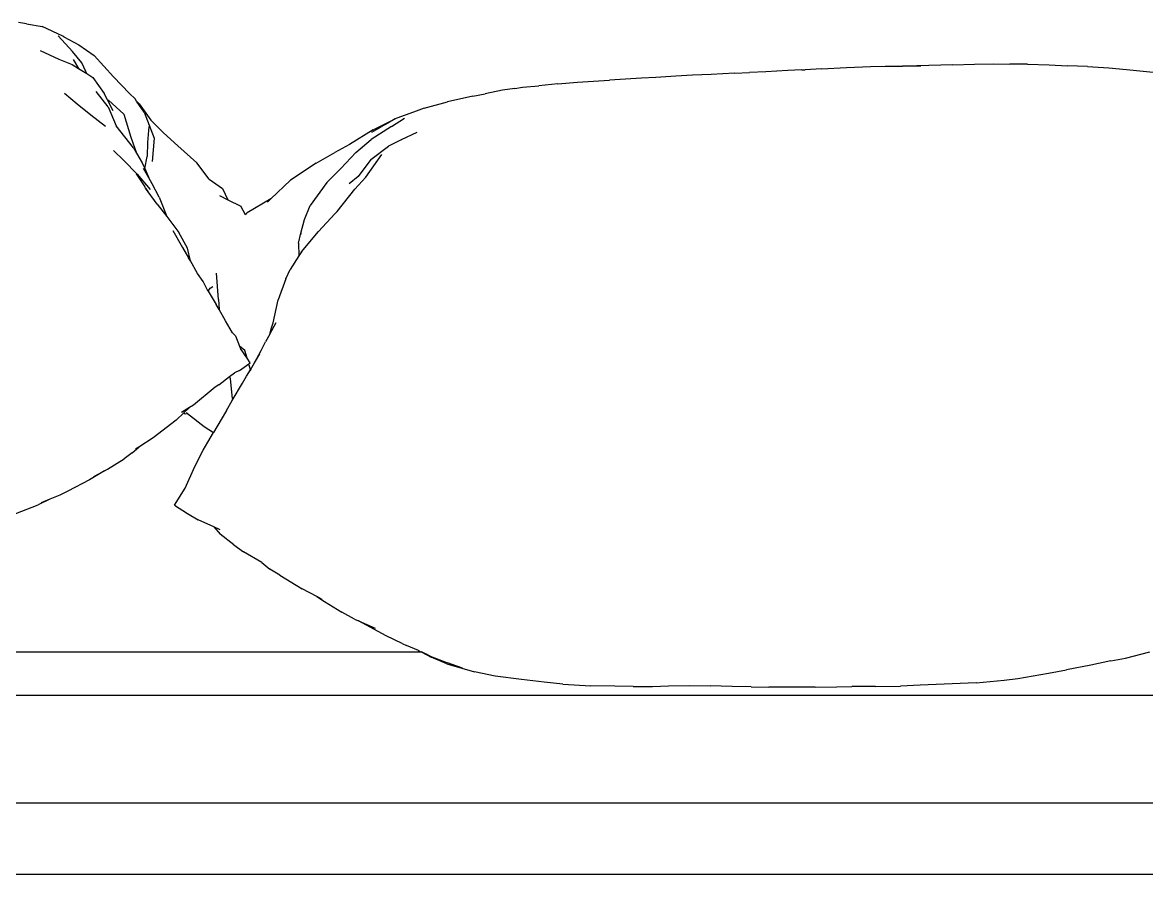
# Model space of a CAD drawing. Header units: inches. Extents: x 9636 to 21597, y -10243 to 557.
# Drawn here: x 14683.69 to 14705.21, y -8337.46 to -8321.16 of the extents above; entities that cross this region are included whole.
import ezdxf

# ---------------------------------------------------------------- set-up
doc = ezdxf.new("R2010")
doc.units = ezdxf.units.IN
doc.header["$MEASUREMENT"] = 0
doc.layers.add('Edges', color=7, linetype='Continuous')

# ---------------------------------------------------------------- blocks, each defined once
blk = doc.blocks.new('FF')
at = {"layer": 'Edges', "color": 252, "true_color": 0x939598}
for p, q in [((14683.767, -8321.184), (14683.613, -8321.158)), ((14683.767, -8321.184), (14684.065, -8321.237)), ((14684.461, -8321.418), (14684.065, -8321.237)), ((14684.375, -8321.415), (14684.645, -8321.713)), ((14684.482, -8321.43), (14684.461, -8321.418)), ((14684.482, -8321.43), (14684.767, -8321.583)), ((14684.767, -8321.583), (14685.061, -8321.791)), ((14684.026, -8321.696), (14684.385, -8321.862)), ((14684.385, -8321.862), (14684.639, -8321.959)), ((14684.828, -8321.932), (14684.645, -8321.713)), ((14684.66, -8321.866), (14684.761, -8322.036)), ((14685.061, -8321.791), (14685.431, -8322.2)), ((14684.639, -8321.959), (14684.761, -8322.036)), ((14684.761, -8322.036), (14684.919, -8322.135)), ((14684.9, -8322.093), (14684.828, -8321.932)), ((14684.919, -8322.135), (14684.9, -8322.093)), ((14697.323, -8322.129), (14697.606, -8322.117)), ((14697.922, -8322.101), (14697.606, -8322.117)), ((14698.339, -8322.077), (14697.922, -8322.101)), ((14698.606, -8322.065), (14698.339, -8322.077)), ((14698.606, -8322.065), (14698.671, -8322.061)), ((14698.674, -8322.061), (14698.671, -8322.061)), ((14698.984, -8322.042), (14698.674, -8322.061)), ((14698.984, -8322.042), (14699.463, -8322.021)), ((14699.463, -8322.021), (14699.924, -8322.002)), ((14699.924, -8322.002), (14700.206, -8321.995)), ((14700.206, -8321.995), (14700.533, -8321.995)), ((14700.583, -8321.995), (14700.533, -8321.995)), ((14701.501, -8321.965), (14700.583, -8321.995)), ((14700.887, -8321.993), (14700.583, -8321.995)), ((14701.501, -8321.965), (14701.917, -8321.954)), ((14701.917, -8321.954), (14702.286, -8321.95)), ((14702.286, -8321.95), (14702.593, -8321.954)), ((14702.928, -8321.958), (14702.593, -8321.954)), ((14702.928, -8321.958), (14703.346, -8321.967)), ((14703.346, -8321.967), (14703.695, -8321.987)), ((14704.075, -8321.998), (14703.695, -8321.987)), ((14704.075, -8321.998), (14704.487, -8322.024)), ((14704.487, -8322.024), (14704.821, -8322.057)), ((14704.821, -8322.057), (14705.144, -8322.088)), ((14705.144, -8322.088), (14705.465, -8322.118)), ((14684.919, -8322.135), (14685.035, -8322.209)), ((14685.035, -8322.209), (14685.256, -8322.515)), ((14685.431, -8322.2), (14685.74, -8322.517)), ((14693.939, -8322.334), (14693.574, -8322.367)), ((14693.939, -8322.334), (14694.317, -8322.302)), ((14694.317, -8322.302), (14694.929, -8322.258)), ((14695.539, -8322.226), (14694.929, -8322.258)), ((14695.817, -8322.213), (14695.539, -8322.226)), ((14696.196, -8322.186), (14695.817, -8322.213)), ((14696.516, -8322.166), (14696.196, -8322.186)), ((14696.873, -8322.15), (14696.516, -8322.166)), ((14697.323, -8322.129), (14696.873, -8322.15)), ((14684.734, -8322.72), (14684.497, -8322.514)), ((14685.333, -8322.773), (14685.099, -8322.478)), ((14685.319, -8322.636), (14685.256, -8322.515)), ((14685.74, -8322.517), (14685.845, -8322.619)), ((14692.308, -8322.565), (14692.544, -8322.52)), ((14692.879, -8322.453), (14692.544, -8322.52)), ((14693.113, -8322.418), (14692.879, -8322.453)), ((14693.113, -8322.418), (14693.263, -8322.396)), ((14693.263, -8322.396), (14693.574, -8322.367)), ((14684.996, -8322.928), (14684.734, -8322.72)), ((14685.319, -8322.636), (14685.337, -8322.647)), ((14685.429, -8322.847), (14685.319, -8322.636)), ((14685.337, -8322.647), (14685.628, -8322.914)), ((14685.874, -8322.661), (14685.845, -8322.619)), ((14685.874, -8322.661), (14685.922, -8322.713)), ((14686.02, -8322.876), (14685.874, -8322.661)), ((14685.922, -8322.713), (14686.144, -8323.024)), ((14691.378, -8322.799), (14691.828, -8322.673)), ((14692.308, -8322.565), (14691.828, -8322.673)), ((14685.277, -8323.145), (14684.996, -8322.928)), ((14685.333, -8322.773), (14685.486, -8323.138)), ((14685.628, -8322.914), (14685.765, -8323.35)), ((14686.02, -8322.876), (14686.213, -8323.372)), ((14691.174, -8322.872), (14690.858, -8322.99)), ((14691.378, -8322.799), (14691.174, -8322.872)), ((14685.813, -8323.559), (14685.486, -8323.138)), ((14686.109, -8323.147), (14686.086, -8323.455)), ((14686.391, -8323.272), (14686.144, -8323.024)), ((14690.756, -8323.146), (14690.362, -8323.395)), ((14690.38, -8323.253), (14690.556, -8323.151)), ((14690.401, -8323.212), (14690.825, -8323.004)), ((14690.681, -8323.084), (14690.556, -8323.151)), ((14690.825, -8323.004), (14690.681, -8323.084)), ((14690.756, -8323.146), (14691, -8322.989)), ((14690.858, -8322.99), (14690.825, -8323.004)), ((14685.765, -8323.35), (14685.872, -8323.661)), ((14686.213, -8323.372), (14686.175, -8323.82)), ((14686.391, -8323.272), (14686.665, -8323.518)), ((14690.401, -8323.212), (14689.951, -8323.49)), ((14690.074, -8323.648), (14690.362, -8323.395)), ((14690.925, -8323.407), (14690.694, -8323.526)), ((14690.925, -8323.407), (14690.931, -8323.401)), ((14690.931, -8323.401), (14690.94, -8323.4)), ((14691.24, -8323.263), (14690.94, -8323.4)), ((14685.631, -8323.801), (14685.43, -8323.606)), ((14685.813, -8323.559), (14685.872, -8323.661)), ((14686.086, -8323.455), (14686.078, -8323.721)), ((14686.665, -8323.518), (14687.026, -8323.845)), ((14689.951, -8323.49), (14689.669, -8323.647)), ((14690.358, -8323.776), (14690.694, -8323.526)), ((14685.883, -8324.057), (14685.631, -8323.801)), ((14685.872, -8323.661), (14685.979, -8323.845)), ((14686.029, -8323.954), (14686.078, -8323.721)), ((14689.31, -8323.848), (14689.669, -8323.647)), ((14689.785, -8323.951), (14690.074, -8323.648)), ((14690.358, -8323.776), (14690.114, -8324.102)), ((14690.263, -8324.12), (14690.571, -8323.685)), ((14685.866, -8324.051), (14686.029, -8324.3)), ((14685.883, -8324.057), (14686.137, -8324.352)), ((14685.979, -8323.845), (14686.029, -8323.954)), ((14686.107, -8324.127), (14686.009, -8323.95)), ((14686.029, -8323.954), (14686.107, -8324.127)), ((14687.265, -8324.153), (14687.026, -8323.845)), ((14689.31, -8323.848), (14688.821, -8324.176)), ((14689.519, -8324.217), (14689.785, -8323.951)), ((14686.173, -8324.244), (14686.107, -8324.127)), ((14686.307, -8324.502), (14686.173, -8324.244)), ((14687.265, -8324.153), (14687.517, -8324.332)), ((14688.443, -8324.532), (14688.821, -8324.176)), ((14689.519, -8324.217), (14689.199, -8324.662)), ((14690.114, -8324.102), (14689.943, -8324.247)), ((14690.263, -8324.12), (14690.054, -8324.349)), ((14686.047, -8324.325), (14686.029, -8324.3)), ((14686.27, -8324.633), (14686.047, -8324.325)), ((14686.047, -8324.325), (14686.09, -8324.39)), ((14687.461, -8324.471), (14687.622, -8324.55)), ((14687.517, -8324.332), (14687.622, -8324.55)), ((14689.717, -8324.771), (14690.054, -8324.349)), ((14686.27, -8324.633), (14686.455, -8324.87)), ((14686.307, -8324.502), (14686.455, -8324.87)), ((14687.622, -8324.55), (14687.868, -8324.671)), ((14687.957, -8324.835), (14687.868, -8324.671)), ((14688.443, -8324.532), (14687.989, -8324.798)), ((14688.378, -8324.593), (14688.443, -8324.532)), ((14689.088, -8324.928), (14689.199, -8324.662)), ((14686.455, -8324.87), (14686.494, -8324.919)), ((14686.494, -8324.919), (14686.681, -8325.177)), ((14687.957, -8324.835), (14687.989, -8324.798)), ((14689.669, -8324.819), (14689.359, -8325.155)), ((14689.717, -8324.771), (14689.669, -8324.819)), ((14689.016, -8325.19), (14689.088, -8324.928)), ((14686.566, -8325.14), (14686.756, -8325.463)), ((14686.846, -8325.473), (14686.681, -8325.177)), ((14688.974, -8325.38), (14689.016, -8325.19)), ((14689.016, -8325.19), (14689.014, -8325.222)), ((14689.02, -8325.196), (14689.016, -8325.19)), ((14689.028, -8325.545), (14689.359, -8325.155)), ((14686.756, -8325.463), (14686.869, -8325.658)), ((14686.904, -8325.72), (14686.846, -8325.473)), ((14688.974, -8325.38), (14688.98, -8325.62)), ((14689.028, -8325.545), (14688.98, -8325.62)), ((14686.904, -8325.72), (14686.869, -8325.658)), ((14687.038, -8325.96), (14686.904, -8325.72)), ((14688.98, -8325.62), (14688.811, -8325.884)), ((14687.146, -8326.115), (14687.038, -8325.96)), ((14687.442, -8326.458), (14687.407, -8325.957)), ((14688.734, -8326.06), (14688.811, -8325.884)), ((14687.238, -8326.289), (14687.146, -8326.115)), ((14687.281, -8326.24), (14687.331, -8326.208)), ((14688.734, -8326.06), (14688.586, -8326.462)), ((14687.238, -8326.289), (14687.242, -8326.296)), ((14687.242, -8326.296), (14687.281, -8326.24)), ((14687.242, -8326.296), (14687.4, -8326.552)), ((14687.455, -8326.648), (14687.4, -8326.552)), ((14687.442, -8326.458), (14687.455, -8326.648)), ((14688.487, -8326.904), (14688.586, -8326.462)), ((14687.578, -8326.864), (14687.455, -8326.648)), ((14687.712, -8327.096), (14687.578, -8326.864)), ((14688.427, -8327.12), (14688.543, -8326.898)), ((14688.427, -8327.12), (14688.456, -8326.999)), ((14688.456, -8326.999), (14688.487, -8326.904)), ((14687.712, -8327.096), (14687.769, -8327.153)), ((14687.769, -8327.153), (14687.847, -8327.353)), ((14688.261, -8327.433), (14688.344, -8327.27)), ((14688.427, -8327.12), (14688.344, -8327.27)), ((14687.945, -8327.433), (14687.847, -8327.353)), ((14687.847, -8327.353), (14687.863, -8327.394)), ((14687.989, -8327.582), (14687.863, -8327.394)), ((14687.989, -8327.582), (14687.945, -8327.433)), ((14688.131, -8327.671), (14688.261, -8327.433)), ((14688.131, -8327.671), (14688.235, -8327.496)), ((14687.846, -8327.816), (14688.02, -8327.686)), ((14688.047, -8327.667), (14687.989, -8327.582)), ((14688.02, -8327.686), (14688.047, -8327.667)), ((14688.03, -8327.717), (14688.02, -8327.686)), ((14688.052, -8327.804), (14688.03, -8327.717)), ((14688.052, -8327.804), (14688.131, -8327.671)), ((14687.654, -8327.934), (14687.749, -8327.86)), ((14687.846, -8327.816), (14687.749, -8327.86)), ((14687.902, -8328.058), (14687.979, -8327.927)), ((14687.979, -8327.927), (14688.052, -8327.804)), ((14688.055, -8327.815), (14688.048, -8327.823)), ((14688.064, -8327.795), (14688.054, -8327.811)), ((14688.055, -8327.815), (14688.054, -8327.811)), ((14687.38, -8328.136), (14686.961, -8328.479)), ((14687.449, -8328.092), (14687.38, -8328.136)), ((14687.449, -8328.092), (14687.654, -8327.934)), ((14687.672, -8327.979), (14687.654, -8327.934)), ((14687.709, -8328.352), (14687.672, -8327.979)), ((14687.707, -8328.393), (14687.902, -8328.058)), ((14687.709, -8328.352), (14687.707, -8328.393)), ((14686.888, -8328.526), (14686.737, -8328.622)), ((14686.777, -8328.628), (14686.888, -8328.526)), ((14686.961, -8328.479), (14686.888, -8328.526)), ((14687.595, -8328.584), (14687.707, -8328.393)), ((14686.629, -8328.765), (14686.192, -8329.106)), ((14686.629, -8328.765), (14686.777, -8328.628)), ((14686.777, -8328.628), (14686.803, -8328.649)), ((14686.851, -8328.638), (14686.803, -8328.649)), ((14686.828, -8328.621), (14686.851, -8328.638)), ((14686.851, -8328.638), (14687.165, -8328.885)), ((14687.579, -8328.612), (14687.349, -8329.005)), ((14687.595, -8328.584), (14687.579, -8328.612)), ((14687.165, -8328.885), (14687.349, -8329.005)), ((14687.241, -8329.189), (14687.349, -8329.005)), ((14686.192, -8329.106), (14685.919, -8329.281)), ((14687.147, -8329.339), (14687.241, -8329.189)), ((14685.791, -8329.395), (14685.634, -8329.508)), ((14685.791, -8329.395), (14685.919, -8329.281)), ((14685.919, -8329.281), (14685.854, -8329.324)), ((14686.988, -8329.653), (14687.147, -8329.339)), ((14685.317, -8329.706), (14685.634, -8329.508)), ((14686.804, -8330.069), (14686.988, -8329.653)), ((14685.261, -8329.736), (14684.975, -8329.91)), ((14685.059, -8329.844), (14685.261, -8329.736)), ((14685.261, -8329.736), (14685.317, -8329.706)), ((14684.975, -8329.91), (14684.556, -8330.123)), ((14686.602, -8330.394), (14686.804, -8330.069)), ((14684.215, -8330.281), (14683.989, -8330.388)), ((14684.215, -8330.281), (14684.049, -8330.35)), ((14684.406, -8330.202), (14684.215, -8330.281)), ((14684.556, -8330.123), (14684.406, -8330.202)), ((14683.563, -8330.555), (14683.989, -8330.388)), ((14686.602, -8330.394), (14686.847, -8330.554)), ((14686.847, -8330.554), (14687.055, -8330.676)), ((14687.351, -8330.81), (14687.055, -8330.676)), ((14687.351, -8330.81), (14687.475, -8330.946)), ((14687.472, -8330.865), (14687.351, -8330.81)), ((14687.736, -8331.153), (14687.475, -8330.946)), ((14687.736, -8331.153), (14687.921, -8331.285)), ((14688.27, -8331.492), (14687.921, -8331.285)), ((14688.27, -8331.492), (14688.424, -8331.615)), ((14688.619, -8331.73), (14688.424, -8331.615)), ((14688.619, -8331.73), (14689.043, -8331.992)), ((14689.324, -8332.141), (14689.043, -8331.992)), ((14689.324, -8332.141), (14689.471, -8332.239)), ((14689.424, -8332.195), (14689.324, -8332.141)), ((14689.471, -8332.239), (14689.804, -8332.442)), ((14690.045, -8332.572), (14689.804, -8332.442)), ((14690.045, -8332.572), (14690.12, -8332.605)), ((14690.12, -8332.605), (14690.442, -8332.745)), ((14690.65, -8332.894), (14690.12, -8332.605)), ((14690.959, -8333.037), (14690.65, -8332.894)), ((14690.959, -8333.037), (14691.039, -8333.077)), ((14691.269, -8333.177), (14691.039, -8333.077)), ((14673.56, -8333.202), (14691.319, -8333.202)), ((14691.269, -8333.177), (14691.305, -8333.195)), ((14691.305, -8333.195), (14691.319, -8333.202)), ((14691.305, -8333.195), (14691.327, -8333.202)), ((14691.319, -8333.202), (14691.327, -8333.202)), ((14691.319, -8333.202), (14691.514, -8333.302)), ((14691.319, -8333.202), (14691.496, -8333.284)), ((14691.356, -8333.215), (14691.327, -8333.202)), ((14691.496, -8333.284), (14691.356, -8333.215)), ((14691.356, -8333.215), (14691.43, -8333.247)), ((14691.496, -8333.284), (14691.829, -8333.409)), ((14691.811, -8333.427), (14691.514, -8333.302)), ((14704.802, -8333.319), (14705.27, -8333.202)), ((14691.811, -8333.427), (14692.344, -8333.582)), ((14692.113, -8333.51), (14691.829, -8333.409)), ((14704.143, -8333.455), (14703.678, -8333.541)), ((14704.527, -8333.374), (14704.143, -8333.455)), ((14704.527, -8333.374), (14704.802, -8333.319)), ((14692.738, -8333.663), (14692.344, -8333.582)), ((14693.242, -8333.732), (14692.738, -8333.663)), ((14693.679, -8333.783), (14693.242, -8333.732)), ((14701.948, -8333.79), (14702.485, -8333.741)), ((14702.485, -8333.741), (14702.745, -8333.712)), ((14702.745, -8333.712), (14703.331, -8333.608)), ((14703.331, -8333.608), (14703.678, -8333.541)), ((14694.036, -8333.816), (14693.679, -8333.783)), ((14694.036, -8333.816), (14694.567, -8333.85)), ((14695.032, -8333.859), (14694.567, -8333.85)), ((14695.382, -8333.864), (14695.032, -8333.859)), ((14695.382, -8333.864), (14695.752, -8333.861)), ((14695.752, -8333.861), (14696.059, -8333.85)), ((14696.059, -8333.85), (14696.455, -8333.841)), ((14696.455, -8333.841), (14696.854, -8333.85)), ((14697.277, -8333.861), (14696.854, -8333.85)), ((14697.638, -8333.871), (14697.277, -8333.861)), ((14697.638, -8333.871), (14697.978, -8333.874)), ((14698.208, -8333.878), (14697.978, -8333.874)), ((14698.472, -8333.877), (14698.208, -8333.878)), ((14698.864, -8333.875), (14698.472, -8333.877)), ((14698.864, -8333.875), (14699.276, -8333.871)), ((14699.276, -8333.871), (14699.566, -8333.866)), ((14700.02, -8333.863), (14699.566, -8333.866)), ((14700.02, -8333.863), (14700.496, -8333.857)), ((14700.876, -8333.839), (14700.496, -8333.857)), ((14701.948, -8333.79), (14700.876, -8333.839)), ((14731.006, -8334.035), (14667.834, -8334.035)), ((14671.259, -8336.09), (14767.163, -8336.09)), ((14767.163, -8337.46), (14671.259, -8337.46))]:
    blk.add_line(p, q, dxfattribs=at)

msp = doc.modelspace()

# ---------------------------------------------------------------- block references
at = {"color": 18, "true_color": 0x000000}
msp.add_blockref('FF', (0, 0), dxfattribs=at)

doc.saveas('drawing.dxf')
